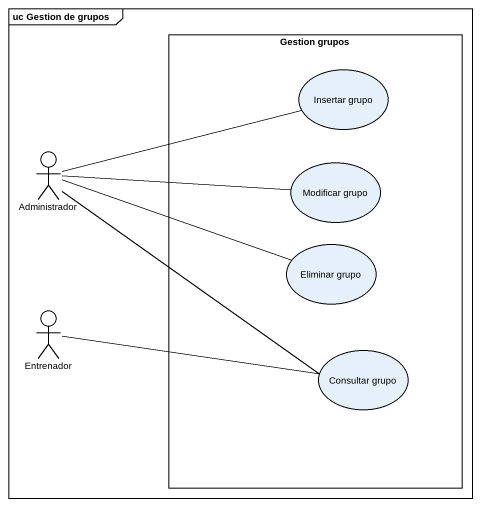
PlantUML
@startuml
mainframe uc Gestion de grupos
rectangle "Gestion grupos" as Gestion_grupos {
  usecase "Insertar grupo" as Insertar_grupo
  usecase "Modificar grupo" as Modificar_grupo
  usecase "Eliminar grupo" as Eliminar_grupo
  usecase "Consultar grupo" as Consultar_grupo
}
actor Administrador
actor Entrenador
Administrador -right- Insertar_grupo
Administrador -right- Modificar_grupo
Administrador -right- Eliminar_grupo
Administrador -- Consultar_grupo
Entrenador -right- Consultar_grupo
@enduml
